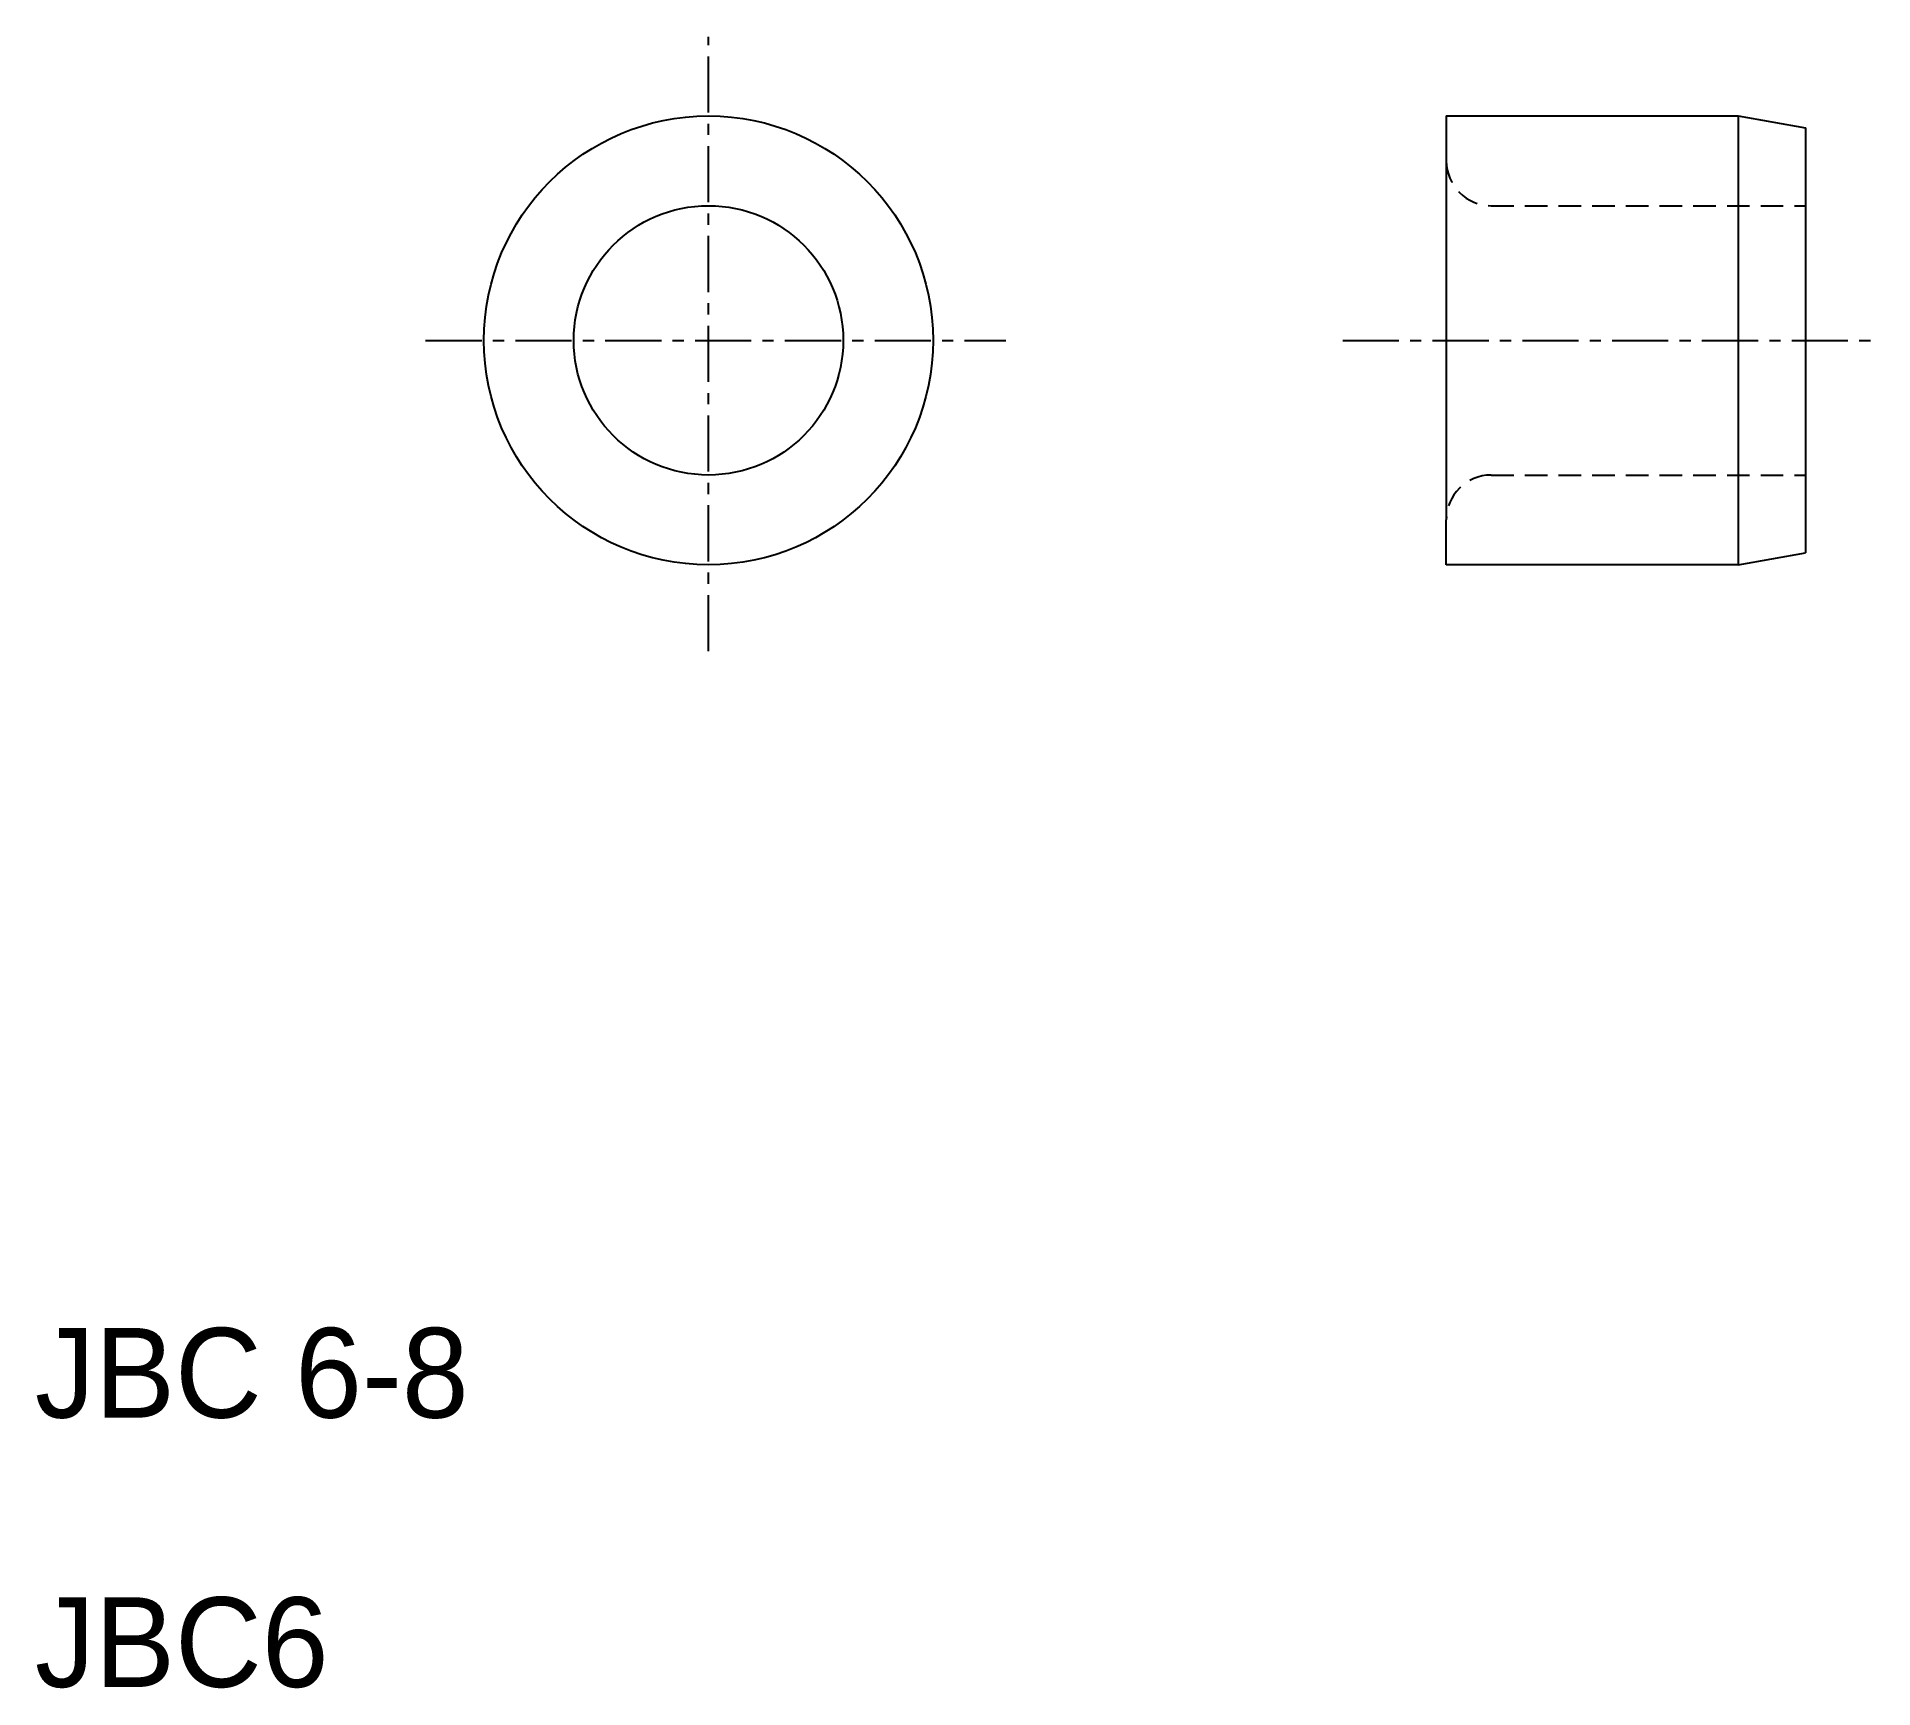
# Model space of a CAD drawing. Extents: x 10 to 50.9, y 10 to 46.8.
import ezdxf

# ---------------------------------------------------------------- set-up
doc = ezdxf.new("R2010")
doc.units = 0
doc.linetypes.add('CENTER', pattern=[2, 1.25, -0.25, 0.25, -0.25])
doc.linetypes.add('DASHED', pattern=[0.75, 0.5, -0.25])
doc.layers.get('0').update_dxf_attribs({"linetype": 'CONTINUOUS'})
doc.layers.add('CENTER', color=1, linetype='CENTER')

msp = doc.modelspace()

# ---------------------------------------------------------------- linework, layer by layer
at = {"color": 7, "linetype": 'CONTINUOUS'}
for p, q in [((41.43, 45), (47.93, 45)), ((41.43, 45), (41.43, 44)), ((41.43, 45), (41.43, 45)), ((47.93, 45), (49.43, 44.736)), ((47.93, 45), (47.93, 35)), ((49.43, 44.736), (49.43, 35.264)), ((41.43, 44), (41.43, 36)), ((41.43, 35), (41.43, 36)), ((47.93, 35), (49.43, 35.264)), ((47.93, 35), (41.43, 35))]:
    msp.add_line(p, q, dxfattribs=at)
at = {"color": 3, "linetype": 'DASHED'}
for p, q in [((42.43, 43), (49.43, 43)), ((42.43, 37), (49.43, 37))]:
    msp.add_line(p, q, dxfattribs=at)
at = {"color": 7, "linetype": 'CONTINUOUS'}
for radius in [5, 3]:
    msp.add_circle((25, 40), radius, dxfattribs=at)
at = {"color": 3, "linetype": 'DASHED'}
for centre, start, end in [((42.43, 44), 180, 270), ((42.43, 36), 90, 180)]:
    msp.add_arc(centre, 1, start, end, dxfattribs=at)
at = {"layer": 'CENTER', "color": 1, "linetype": 'CENTER'}
for p, q in [((25, 33.076), (25, 46.765)), ((18.701, 40), (31.618, 40)), ((39.123, 40), (50.937, 40))]:
    msp.add_line(p, q, dxfattribs=at)

# ---------------------------------------------------------------- texts
at = {"color": 7, "linetype": 'CONTINUOUS'}
for s, p in [('JBC 6-8', (10, 16)), ('JBC6', (10, 10))]:
    msp.add_text(s, height=2, dxfattribs=at).set_placement(p)

doc.saveas('drawing.dxf')
